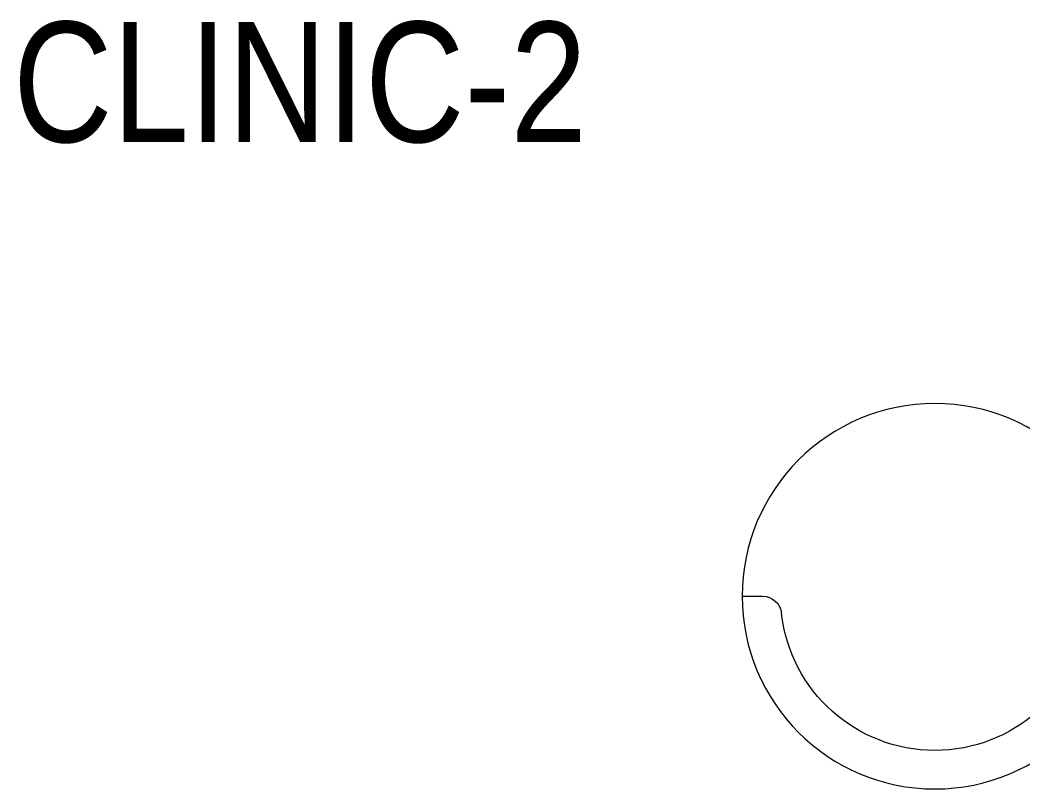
# Model space of a CAD drawing. Extents: x 8885 to 22004, y -1013833 to -999816.
# Drawn here: x 11747 to 12581, y -1001833 to -1001194 of the extents above; entities that cross this region are included whole.
import ezdxf

# ---------------------------------------------------------------- set-up
doc = ezdxf.new("R2010")
doc.units = 0
doc.header["$LTSCALE"] = 40
doc.header["$MEASUREMENT"] = 0
doc.linetypes.add('HIDDEN2', pattern=[0.1875, 0.125, -0.0625])
for name, color, linetype, lineweight in [('Floor-Unit', 1, 'Continuous', 13), ('LENS_PARTITION', 21, 'Continuous', 25), ('LENS_TEXT', 31, 'HIDDEN2', 5)]:
    doc.layers.add(name, color=color, linetype=linetype, lineweight=lineweight)
doc.styles.get("Standard").update_dxf_attribs({"font": 'ARIALN.TTF'})

# ---------------------------------------------------------------- blocks, each defined once
blk = doc.blocks.new('Chair')
at = {"layer": 'Floor-Unit', "ltscale": 100}
for p, q in [((587017.1812756595, -21249.19291745766), (586990.7880734093, -21249.19291745766)), ((587490.7880734095, -21249.19291745766), (587464.3948711595, -21249.19291745766))]:
    blk.add_line(p, q, dxfattribs=at)
blk.add_circle((587240.7880734095, -21249.19291745771), 250, dxfattribs=at)
for centre, radius, start, end in [((587017.1812756595, -21274.19291745767), 25, 6.37937020842336, 90), ((587464.3948711595, -21274.19291745767), 25, 90, 173.6206297915766), ((587240.7880734095, -21249.19291745771), 200, 186.3793702084324, 353.6206297915686)]:
    blk.add_arc(centre, radius, start, end, dxfattribs=at)
blk = doc.blocks.new('servgewrgtrs')
at = {"layer": 'Floor-Unit', "xscale": 0.6413055337135763, "yscale": 0.6413055337135763, "zscale": 0.6413055337135763}
blk.add_blockref('Chair', (-375989.1127056331, 12834.13492621091), dxfattribs=at)

msp = doc.modelspace()

# ---------------------------------------------------------------- block references
at = {"layer": 'LENS_PARTITION', "xscale": -1}
msp.add_blockref('servgewrgtrs', (13119.54805267229, -1000879.925985425), dxfattribs=at)

# ---------------------------------------------------------------- texts
at = {"layer": 'LENS_TEXT', "linetype": 'Continuous', "ltscale": 3, "insert": (11979.86392790079, -1001245.902821831), "char_height": 100, "attachment_point": 5}
msp.add_mtext_dynamic_manual_height_columns('\\pxqc;CLINIC-2', width=551.3633720930231, gutter_width=0.9999999999999992, heights=[0], dxfattribs=at)

doc.saveas('drawing.dxf')
